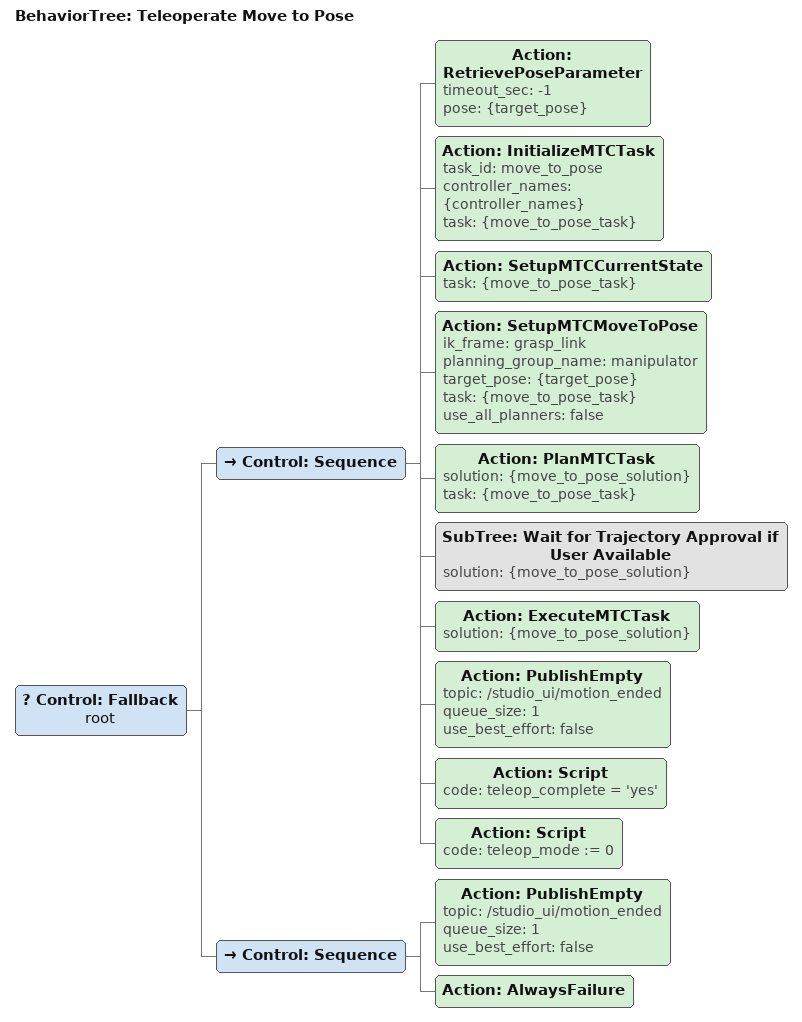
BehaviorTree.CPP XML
<?xml version='1.0' encoding='UTF-8'?>
<root BTCPP_format="4" main_tree_to_execute="Teleoperate Move to Pose">
  <BehaviorTree ID="Teleoperate Move to Pose" _description="Uses inverse kinematics to move the robot to a set gripper position">
    <!--WARNING: Modifying this objective may have unintended side effects in the Teleoperate objective-->
    <Control ID="Fallback" name="root">
      <Control ID="Sequence">
        <!--The RetrieveJointStateParameter behavior retrieves a joint state from the iMarker control in the user interface-->
        <Action ID="RetrievePoseParameter" timeout_sec="-1" pose="{target_pose}"/>
        <Action ID="InitializeMTCTask" task_id="move_to_pose" controller_names="{controller_names}" task="{move_to_pose_task}"/>
        <Action ID="SetupMTCCurrentState" task="{move_to_pose_task}"/>
        <Action ID="SetupMTCMoveToPose" ik_frame="grasp_link" planning_group_name="manipulator" target_pose="{target_pose}" task="{move_to_pose_task}" use_all_planners="false"/>
        <Action ID="PlanMTCTask" solution="{move_to_pose_solution}" task="{move_to_pose_task}"/>
        <SubTree ID="Wait for Trajectory Approval if User Available" solution="{move_to_pose_solution}"/>
        <Action ID="ExecuteMTCTask" solution="{move_to_pose_solution}"/>
        <Action ID="PublishEmpty" topic="/studio_ui/motion_ended" queue_size="1" use_best_effort="false"/>
        <Action ID="Script" code="teleop_complete = 'yes'"/>
        <Action ID="Script" code="teleop_mode := 0"/>
      </Control>
      <Control ID="Sequence">
        <Action ID="PublishEmpty" topic="/studio_ui/motion_ended" queue_size="1" use_best_effort="false"/>
        <Action ID="AlwaysFailure"/>
      </Control>
    </Control>
  </BehaviorTree>
</root>
